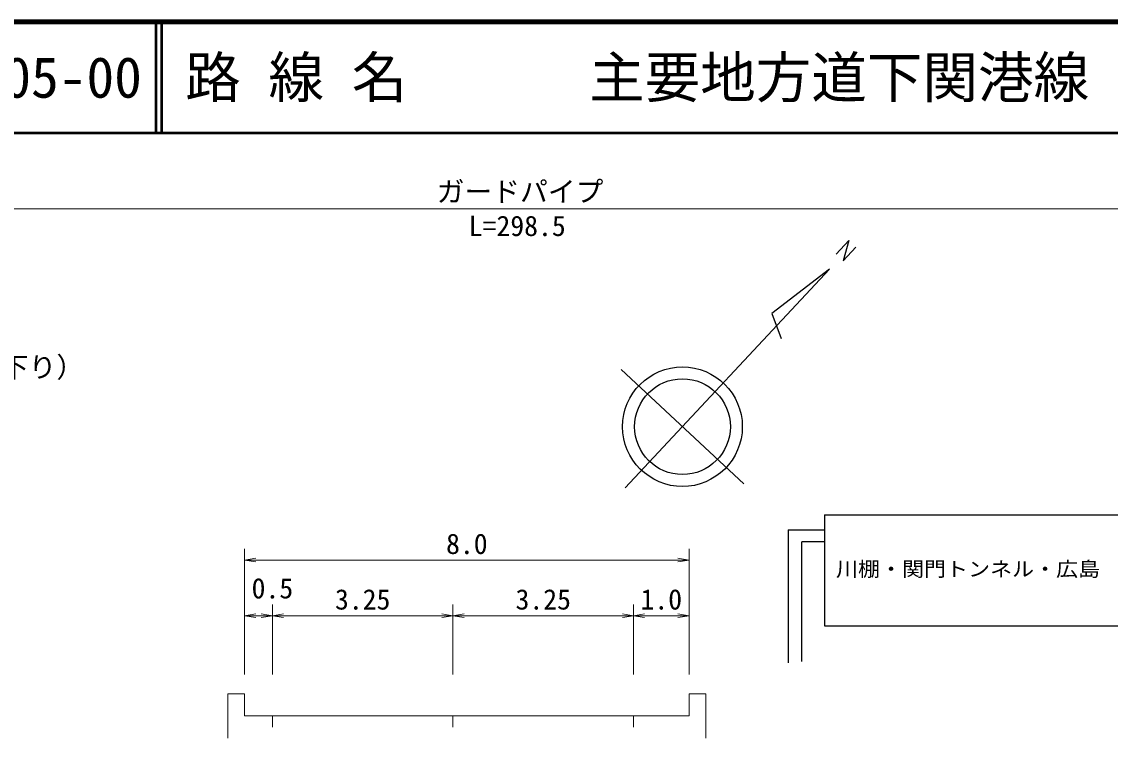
# Model space of a CAD drawing. Units: millimetres at full size, sheet at 1:1000, with parts at other scales. Extents: x 40000 to 680000, y 20000 to 380000.
# Drawn here: x 165673 to 263633, y 315533 to 380000 of the extents above; entities that cross this region are included whole.
import ezdxf
from ezdxf.enums import TextEntityAlignment as Align

# ---------------------------------------------------------------- set-up
doc = ezdxf.new("R2010")
doc.units = ezdxf.units.MM
doc.header["$LTSCALE"] = 1000
for name, color, linetype, lineweight in [('M-BMK-SRVR', 3, 'Continuous', 25), ('M-STR-HTXT', 7, 'Continuous', 13), ('M-STR-STRC', 7, 'Continuous', 25), ('M-TTL', 2, 'Continuous', 140), ('M-TTL-LINE', 7, 'Continuous', 50), ('M-WORK', 1, 'Continuous', 13)]:
    doc.layers.add(name, color=color, linetype=linetype, lineweight=lineweight)
doc.layers.add('M-TTL-TXT', color=7, linetype='Continuous')
doc.styles.add('ＭＳ ゴシック', font='')
doc.styles.get('ＭＳ ゴシック').set_extended_font_data('MS Gothic')

# ---------------------------------------------------------------- blocks, each defined once
blk = doc.blocks.new('open_arrow')
at = {"color": 0, "linetype": 'Continuous', "lineweight": -2}
blk.add_lwpolyline([(7.5, 1.25), (0, 0), (7.5, -1.25)], dxfattribs=at)

msp = doc.modelspace()

# ---------------------------------------------------------------- linework, layer by layer
at = {"layer": 'M-BMK-SRVR'}
for p, q in [((238978, 359091), (240112, 360306)), ((240112, 360306), (239606, 358498)), ((239606, 358498), (240738, 359725)), ((238365, 357745), (219990, 338052)), ((238365, 357745), (233168, 353754)), ((233168, 353754), (234008, 351496)), ((230649, 338421), (219621, 348711))]:
    msp.add_line(p, q, dxfattribs=at)
for radius in [5387, 4309]:
    msp.add_circle((225135, 343566), radius, dxfattribs=at)
at = {"layer": 'M-STR-HTXT'}
for p, q in [((63144, 363170), (357386, 363170)), ((185729, 321263), (185729, 332561)), ((225729, 321263), (225729, 332561)), ((185729, 331561), (225729, 331561)), ((188229, 321263), (188229, 327561)), ((204479, 321263), (204479, 327561)), ((220729, 321263), (220729, 327561)), ((185729, 326561), (188229, 326561)), ((188229, 326561), (204479, 326561)), ((204479, 326561), (220729, 326561)), ((220729, 326561), (225729, 326561))]:
    msp.add_line(p, q, dxfattribs=at)
at = {"layer": 'M-STR-STRC'}
for p, q in [((237910, 335633), (237910, 325633)), ((237910, 335633), (267558, 335633)), ((234646, 334278), (235869, 334278)), ((234646, 334278), (234646, 327750)), ((235869, 334278), (237910, 334278)), ((235869, 322434), (235869, 333190)), ((237910, 333190), (235869, 333190)), ((234646, 327750), (234646, 322310)), ((237910, 325633), (267558, 325633))]:
    msp.add_line(p, q, dxfattribs=at)
at = {"layer": 'M-TTL'}
msp.add_line((680000, 380000), (40000, 380000), dxfattribs=at)
at = {"layer": 'M-TTL-LINE'}
for p, q in [((177750, 380000), (177750, 370000)), ((178250, 380000), (178250, 370000)), ((40000, 370000), (680000, 370000))]:
    msp.add_line(p, q, dxfattribs=at)
at = {"layer": 'M-WORK'}
for p, q in [((185729, 319533), (184229, 319533)), ((184229, 319533), (184229, 315533)), ((185729, 317533), (185729, 319533)), ((225729, 317533), (225729, 319533)), ((225729, 319533), (227229, 319533)), ((227229, 319533), (227229, 315533)), ((188229, 317533), (185729, 317533)), ((188229, 317533), (204479, 317533)), ((188229, 317533), (188229, 316533)), ((204479, 317533), (204479, 316533)), ((204479, 317533), (220729, 317533)), ((220729, 317533), (220729, 316533)), ((220729, 317533), (225729, 317533))]:
    msp.add_line(p, q, dxfattribs=at)

# ---------------------------------------------------------------- block references
at = {"layer": 'M-STR-HTXT', "xscale": 133, "yscale": 133}
for p in [(185729, 331561), (185729, 326561), (188229, 326561), (204479, 326561), (220729, 326561)]:
    msp.add_blockref('open_arrow', p, dxfattribs=at)
at = {"layer": 'M-STR-HTXT', "xscale": 133, "yscale": 133, "rotation": 180}
for p in [(225729, 331561), (188229, 326561), (204479, 326561), (220729, 326561), (225729, 326561)]:
    msp.add_blockref('open_arrow', p, dxfattribs=at)

# ---------------------------------------------------------------- texts
at = {"layer": 'M-STR-HTXT', "style": 'ＭＳ ゴシック'}
msp.add_text('ガードパイプ', height=1833, dxfattribs=at).set_placement((210514, 364724), align=Align.MIDDLE_CENTER)
for s, p in [('L=298.5', (210265, 360170)), ('8.0', (205729, 331561)), ('0.5', (188229, 327561)), ('3.25', (196354, 326561)), ('3.25', (212604, 326561)), ('1.0', (223229, 326561))]:
    msp.add_text(s, height=1833, dxfattribs=at).set_placement(p, align=Align.BOTTOM_CENTER)
msp.add_text('椋野隊道（下り）', height=1833, dxfattribs=at).set_placement((151288, 348920), align=Align.MIDDLE_LEFT)
at = {"layer": 'M-STR-STRC', "style": 'ＭＳ ゴシック', "width": 1.1}
msp.add_text('川棚・関門トンネル・広島', height=1320, dxfattribs=at).set_placement((250838, 329702), align=Align.BOTTOM_CENTER)
at = {"layer": 'M-TTL-TXT', "style": 'ＭＳ ゴシック'}
for s, p in [('路 線 名', (180380, 375000)), ('主要地方道下関港線', (216734, 375000)), ('005-00', (161521, 375000))]:
    msp.add_text(s, height=3666, dxfattribs=at).set_placement(p, align=Align.MIDDLE_LEFT)

doc.saveas('drawing.dxf')
